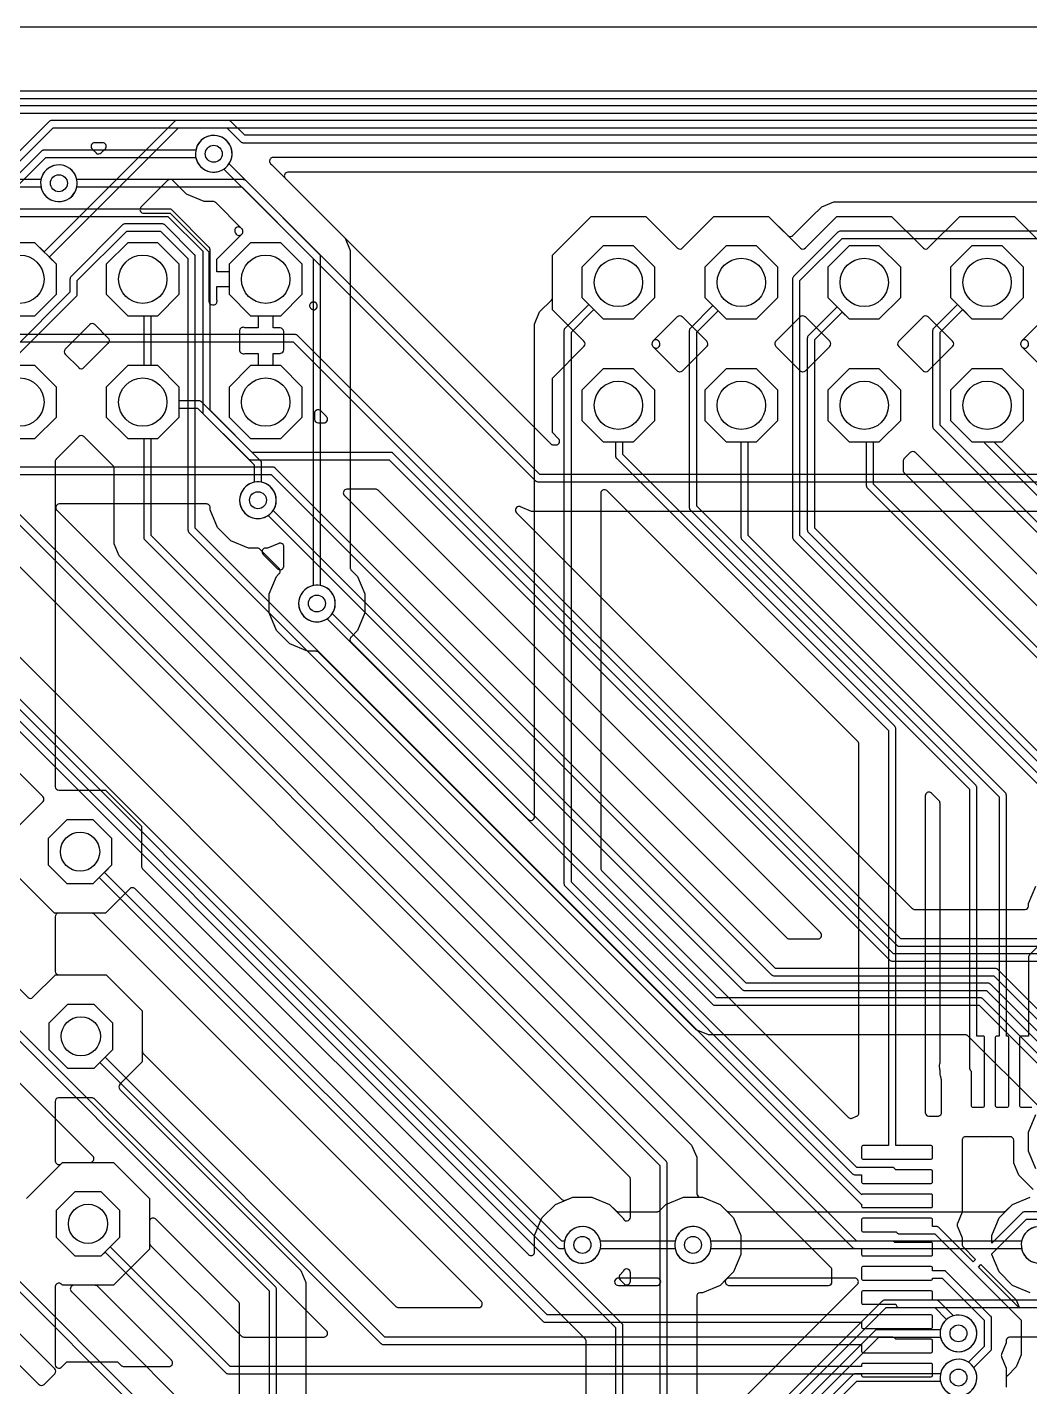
# Model space of a CAD drawing. Header units: millimetres. Extents: x 0 to 100, y 0 to 100.
# Drawn here: x 35.92 to 56.64, y 71.9 to 100 of the extents above; entities that cross this region are included whole.
import ezdxf

# ---------------------------------------------------------------- set-up
doc = ezdxf.new("R2010")
doc.units = ezdxf.units.MM

msp = doc.modelspace()

# ---------------------------------------------------------------- linework, layer by layer
at = {"layer": '16_copper'}
for points in [[(91.44, 98.374), (24.079, 98.374)], [(24.111, 98.222), (91.408, 98.222)], [(56.77, 76.402), (56.619, 76.766), (56.619, 77.158), (56.77, 77.522)], [(22.784, 42.64), (53.676, 73.533), (57.912, 73.533)]]:
    msp.add_lwpolyline(points, dxfattribs=at)
for points in [[(79.334, 97.765), (40.418, 97.765), (40.135, 98.047), (40.128, 98.052), (40.122, 98.058, 0.087651), (40.097, 98.068), (40.09, 98.068), (40.081, 98.069), (39.014, 98.069), (39.006, 98.068), (38.998, 98.068, 0.087654), (38.973, 98.057), (38.967, 98.052), (38.961, 98.047), (36.27, 95.356), (36.082, 95.544), (35.458, 95.544)], [(35.458, 94.036), (36.082, 94.036), (36.524, 94.478), (36.524, 95.102), (36.378, 95.249), (39.046, 97.917), (40.05, 97.917), (40.332, 97.635), (40.339, 97.629), (40.345, 97.624, 0.087651), (40.37, 97.614), (40.377, 97.613), (40.386, 97.612), (79.334, 97.612)], [(78.962, 97.003), (41.311, 97.003), (41.308, 97.002), (41.306, 97.002, 0.54841), (41.245, 96.889), (41.25, 96.882), (41.254, 96.876, 0.015772), (41.257, 96.873), (46.744, 91.386), (46.751, 91.381), (46.757, 91.376, 0.071785), (46.777, 91.367), (46.779, 91.366), (46.782, 91.366), (46.789, 91.365), (46.798, 91.364), (46.848, 91.364), (46.851, 91.364), (46.854, 91.364, 0.548396), (46.914, 91.477), (46.909, 91.484), (46.905, 91.49, 0.015772), (46.902, 91.494), (46.777, 91.619), (46.777, 92.748), (47.428, 93.4), (47.432, 93.404, 0.39257), (47.428, 93.507), (46.777, 94.159), (46.777, 95.288), (47.576, 96.087), (48.705, 96.087), (49.357, 95.436), (49.361, 95.432, 0.39257), (49.465, 95.436), (50.116, 96.087), (51.245, 96.087), (51.897, 95.436), (51.901, 95.432, 0.39257), (52.005, 95.436), (52.656, 96.087), (53.785, 96.087), (54.437, 95.436), (54.441, 95.432, 0.39257), (54.545, 95.436), (55.196, 96.087), (56.325, 96.087), (56.977, 95.436)], [(57.88, 81.153), (53.981, 81.153), (41.507, 93.627), (41.5, 93.633), (41.493, 93.638, 0.087651), (41.469, 93.648), (41.461, 93.649), (41.453, 93.65), (29.413, 93.65)], [(29.445, 93.497), (41.421, 93.497), (53.896, 81.023), (53.903, 81.018), (53.909, 81.012, 0.087651), (53.934, 81.002), (53.941, 81.002), (53.95, 81.001), (57.912, 81.001)], [(58.979, 80.848), (53.829, 80.848), (43.488, 91.189), (43.481, 91.194), (43.475, 91.2, 0.087651), (43.45, 91.21), (43.443, 91.21), (43.434, 91.211), (40.57, 91.211), (39.525, 92.256), (39.519, 92.261), (39.512, 92.266, 0.087651), (39.488, 92.276), (39.48, 92.277), (39.472, 92.278), (39.064, 92.278), (39.064, 92.562), (38.622, 93.004), (37.998, 93.004), (37.556, 92.562), (37.556, 91.938), (37.998, 91.496), (38.622, 91.496), (39.064, 91.938), (39.064, 92.126), (39.44, 92.126), (40.485, 91.081), (40.491, 91.076), (40.498, 91.071, 0.087651), (40.522, 91.061), (40.53, 91.06), (40.538, 91.059), (43.402, 91.059), (53.743, 80.718), (53.75, 80.713), (53.757, 80.708, 0.087651), (53.781, 80.698), (53.789, 80.697), (53.797, 80.696), (58.947, 80.696)], [(30.601, 91.059), (46.885, 74.775), (46.892, 74.769), (46.899, 74.764, 0.087651), (46.923, 74.754), (46.931, 74.753), (46.939, 74.752), (47.025, 74.752), (47.038, 74.707, 0.339454), (47.421, 74.45), (47.47, 74.457, 1), (47.322, 75.2), (47.275, 75.187, 0.2663), (47.025, 74.905), (46.971, 74.905), (30.686, 91.189)], [(31.607, 91.131), (46.967, 75.771), (46.968, 75.77), (46.969, 75.768, 0.218345), (47.03, 75.749), (47.04, 75.751), (47.048, 75.753, 0.007894), (47.05, 75.754), (47.2, 75.816), (47.593, 75.816), (47.956, 75.666), (48.234, 75.388), (48.24, 75.372, 0.294752), (48.308, 75.325), (48.315, 75.326), (48.322, 75.326, 0.371202), (48.387, 75.401), (48.387, 76.189), (48.386, 76.198), (48.385, 76.206, 0.087654), (48.375, 76.23), (48.37, 76.236), (48.365, 76.243), (33.744, 90.864)], [(30.448, 90.754), (48.082, 73.12), (48.082, 70.323), (48.037, 70.31, 0.876976), (48.183, 69.573), (48.232, 69.58, 0.818106), (48.235, 70.323), (48.235, 73.152), (48.233, 73.16), (48.233, 73.169, 0.087654), (48.222, 73.193), (48.218, 73.199), (48.212, 73.206), (30.534, 90.884)], [(57.639, 78.867), (55.985, 80.521), (55.978, 80.526), (55.971, 80.532, 0.087651), (55.947, 80.542), (55.939, 80.542), (55.931, 80.543), (51.39, 80.543), (41.049, 90.884), (41.043, 90.889), (41.036, 90.895, 0.087651), (41.012, 90.905), (41.004, 90.905), (40.996, 90.907), (35.693, 90.907)], [(35.662, 90.754), (40.964, 90.754), (51.305, 80.413), (51.312, 80.408), (51.318, 80.403, 0.087651), (51.343, 80.393), (51.35, 80.392), (51.359, 80.391), (55.899, 80.391), (57.553, 78.737), (57.56, 78.732), (57.567, 78.726, 0.087651), (57.591, 78.716), (57.599, 78.716), (57.607, 78.715), (61.233, 78.715), (67.437, 72.511), (67.437, 68.951)], [(57.486, 78.562), (55.832, 80.216), (55.825, 80.221), (55.819, 80.227, 0.087651), (55.794, 80.237), (55.787, 80.237), (55.778, 80.239), (50.781, 80.239), (41.007, 90.012), (41.031, 90.053, 1), (40.351, 90.388), (40.332, 90.343, 0.714262), (40.899, 89.904), (50.695, 80.109), (50.702, 80.103), (50.709, 80.098, 0.087651), (50.733, 80.088), (50.741, 80.087), (50.749, 80.086), (55.747, 80.086), (57.401, 78.432)], [(35.743, 83.483), (36.246, 83.987), (36.249, 83.991, 0.39257), (36.246, 84.095), (30.218, 90.122)], [(56.827, 77.687), (55.364, 79.149), (55.357, 79.155), (55.351, 79.16, 0.087651), (55.326, 79.17), (55.319, 79.171), (55.31, 79.172), (50.003, 79.172), (49.751, 79.276), (41.95, 87.077), (41.943, 87.082), (41.937, 87.088, 0.087651), (41.912, 87.098), (41.905, 87.098), (41.896, 87.099), (41.714, 87.099), (41.35, 87.25), (41.073, 87.528), (40.922, 87.891), (40.922, 88.284), (41.073, 88.647), (41.13, 88.704), (41.133, 88.709, 0.39257), (41.13, 88.812), (40.731, 89.211), (40.724, 89.216), (40.718, 89.221, 0.087651), (40.693, 89.231), (40.686, 89.232), (40.677, 89.233), (40.494, 89.233), (40.131, 89.383), (39.853, 89.661), (39.703, 90.024), (39.703, 90.068, 0.414214), (39.627, 90.145), (36.587, 90.145), (36.584, 90.144), (36.581, 90.144, 0.54841), (36.52, 90.031), (36.526, 90.024), (36.53, 90.018, 0.015772), (36.533, 90.015), (49.654, 76.893), (49.759, 76.641), (49.759, 75.892), (49.759, 75.887, 0.353397), (49.824, 75.817), (49.829, 75.817), (49.835, 75.816), (49.879, 75.816), (50.242, 75.666), (50.371, 75.537), (50.378, 75.531), (50.385, 75.526, 0.087651), (50.409, 75.516), (50.416, 75.515), (50.425, 75.514), (56.102, 75.514), (56.111, 75.515), (56.119, 75.516, 0.087654), (56.144, 75.526), (56.149, 75.531), (56.156, 75.537), (56.286, 75.666), (56.649, 75.816)], [(65.216, 89.992), (46.346, 89.992), (46.116, 90.087), (46.11, 90.089), (46.103, 90.091, 0.747787), (46.033, 89.963), (54.211, 81.785), (54.218, 81.78), (54.225, 81.774, 0.087651), (54.249, 81.764), (54.257, 81.764), (54.265, 81.763), (56.543, 81.763), (56.549, 81.763, 0.353397), (56.619, 81.828), (56.619, 81.833), (56.619, 81.839), (56.619, 81.883), (56.77, 82.246)], [(58.271, 77.321), (55.68, 79.911), (55.673, 79.917), (55.667, 79.922, 0.087651), (55.642, 79.932), (55.635, 79.933), (55.626, 79.934), (50.171, 79.934), (42.226, 87.879), (42.25, 87.92, 1), (41.57, 88.255), (41.551, 88.209, 0.714262), (42.119, 87.771), (50.086, 79.804), (50.093, 79.799), (50.099, 79.793, 0.087651), (50.124, 79.783), (50.131, 79.783), (50.14, 79.781), (55.594, 79.781), (58.141, 77.235)], [(47.473, 70.694), (47.473, 72.836), (47.471, 72.845), (47.471, 72.853, 0.087654), (47.46, 72.878), (47.456, 72.883), (47.45, 72.89), (38.15, 82.191), (38.145, 82.194, 0.39257), (38.042, 82.191), (37.539, 81.687), (36.487, 81.687), (35.743, 82.431)], [(34.541, 81.339), (35.933, 79.947), (35.937, 79.943, 0.39257), (36.041, 79.947), (36.504, 80.41), (37.556, 80.41), (38.3, 79.666), (38.3, 78.614), (37.837, 78.151), (37.833, 78.146, 0.39257), (37.837, 78.043), (41.577, 74.302), (41.681, 74.05), (41.681, 70.39)], [(33.779, 81.023), (40.919, 73.882), (40.919, 70.018), (40.874, 70.006, 0.876976), (41.02, 69.269), (41.07, 69.275, 0.818106), (41.072, 70.018), (41.072, 73.914), (41.071, 73.922), (41.07, 73.931, 0.087654), (41.06, 73.955), (41.055, 73.961), (41.049, 73.968), (33.909, 81.108)], [(35.908, 75.789), (36.652, 76.533), (37.223, 76.533), (37.225, 76.534), (37.228, 76.533, 0.54841), (37.289, 76.647), (37.284, 76.654), (37.28, 76.66, 0.015772), (37.276, 76.663), (33.887, 80.053)], [(33.017, 76.603), (40.679, 68.941), (40.656, 68.9, 0.577348), (41.02, 68.354), (41.07, 68.361, 1), (40.922, 69.104), (40.874, 69.091, 0.063998), (40.787, 69.049), (33.147, 76.689)], [(40.31, 70.572), (40.31, 73.598), (40.309, 73.607), (40.308, 73.615, 0.087654), (40.298, 73.64), (40.293, 73.645), (40.287, 73.652), (38.578, 75.362), (38.576, 75.364), (38.574, 75.366, 0.54841), (38.451, 75.329), (38.449, 75.32), (38.448, 75.313, 0.01577), (38.448, 75.308), (38.448, 74.737), (37.704, 73.993), (36.889, 73.993), (36.886, 73.993), (36.883, 73.993, 0.54841), (36.822, 73.88), (36.827, 73.873), (36.831, 73.867, 0.015772), (36.835, 73.863), (40.18, 70.518)], [(49.889, 70.823), (53.078, 74.013), (53.08, 74.015), (53.082, 74.017, 0.54841), (53.045, 74.14), (53.036, 74.141), (53.029, 74.142, 0.01577), (53.024, 74.143), (50.425, 74.143), (50.417, 74.141), (50.408, 74.141, 0.087654), (50.384, 74.13), (50.378, 74.126), (50.371, 74.12), (50.242, 73.991), (49.879, 73.841), (49.835, 73.841), (49.829, 73.84), (49.823, 73.84, 0.371202), (49.759, 73.764), (49.759, 70.877)], [(57.88, 73.685), (53.645, 73.685), (53.636, 73.684), (53.628, 73.684, 0.087654), (53.603, 73.673), (53.598, 73.668), (53.591, 73.663), (22.654, 42.726)], [(38.024, 57.423), (53.524, 72.923), (54.798, 72.923), (54.81, 72.878, 1), (55.528, 73.121), (55.509, 73.167, 0.714263), (54.798, 73.076), (53.492, 73.076), (53.484, 73.075), (53.476, 73.074, 0.087654), (53.451, 73.064), (53.445, 73.059), (53.439, 73.053), (37.894, 57.509)], [(58.048, 72.923), (56.233, 72.923), (56.227, 72.923, 0.353397), (56.157, 72.858), (56.157, 72.853), (56.157, 72.853), (56.157, 72.852), (56.157, 72.847), (56.157, 72.803), (56.061, 72.572), (56.059, 72.563), (56.056, 72.555, 0.087652), (56.056, 72.529), (56.058, 72.522), (56.061, 72.513), (56.157, 72.282), (56.157, 71.889)], [(38.329, 57.271), (53.067, 72.009), (54.798, 72.009), (54.81, 71.963, 1), (55.528, 72.207), (55.509, 72.253, 0.714263), (54.798, 72.161), (53.035, 72.161), (53.027, 72.16), (53.018, 72.16, 0.087654), (52.994, 72.149), (52.988, 72.144), (52.981, 72.139), (38.199, 57.356)]]:
    msp.add_lwpolyline(points, format="xyb", dxfattribs=at)
for points in [[(37.4, 97.38, 0.197431), (37.453, 97.402), (37.533, 97.482), (37.535, 97.484), (37.537, 97.486, 0.54841), (37.5, 97.609), (37.492, 97.611), (37.484, 97.612, 0.01577), (37.48, 97.612), (37.319, 97.612), (37.316, 97.612), (37.313, 97.612, 0.54841), (37.252, 97.499), (37.257, 97.492), (37.262, 97.486, 0.015772), (37.265, 97.482), (37.345, 97.402), (37.35, 97.398, 0.163397), (37.394, 97.38)], [(67.587, 90.306, 1), (67.439, 91.05), (67.391, 91.037, 0.2663), (67.142, 90.754), (46.514, 90.754), (40.093, 97.175), (40.116, 97.216, 1), (39.436, 97.551), (39.418, 97.505, 0.714262), (39.985, 97.067), (46.428, 90.624), (46.435, 90.619), (46.441, 90.614, 0.087651), (46.466, 90.604), (46.473, 90.603), (46.482, 90.602), (67.142, 90.602), (67.154, 90.556, 0.339454), (67.538, 90.3)], [(26.364, 94.478), (26.364, 95.102), (26.268, 95.198), (27.768, 96.698), (36.205, 96.698), (36.217, 96.652, 1), (36.935, 96.896), (36.916, 96.942, 0.714263), (36.205, 96.85), (27.737, 96.85), (27.728, 96.849), (27.72, 96.848, 0.087654), (27.695, 96.838), (27.69, 96.833), (27.683, 96.828), (26.161, 95.306), (25.922, 95.544), (25.298, 95.544), (24.856, 95.102), (24.856, 94.478), (25.298, 94.036), (25.922, 94.036)], [(41.604, 94.478), (41.604, 95.102), (41.162, 95.544), (40.538, 95.544), (40.096, 95.102), (40.096, 94.942), (39.842, 94.942), (39.842, 95.208), (40.358, 95.724), (40.362, 95.728, 0.217938), (40.379, 95.789), (40.379, 95.79), (40.379, 95.79), (40.379, 95.795, 0.03441), (40.376, 95.805), (40.374, 95.809), (40.373, 95.811), (40.372, 95.812), (40.371, 95.815, 0.034415), (40.365, 95.824), (40.363, 95.826), (40.361, 95.829), (40.36, 95.83), (40.358, 95.832), (39.817, 96.373), (39.81, 96.379), (39.803, 96.384, 0.087651), (39.779, 96.394), (39.771, 96.395), (39.763, 96.396), (39.58, 96.396), (39.217, 96.546), (38.931, 96.832), (38.926, 96.836, 0.39257), (38.823, 96.832), (38.275, 96.284), (38.273, 96.281), (38.271, 96.28, 0.54841), (38.308, 96.156), (38.317, 96.155), (38.324, 96.154, 0.01577), (38.329, 96.154), (38.875, 96.154), (39.674, 95.355), (39.674, 94.336), (39.674, 94.33, 0.325266), (39.75, 94.259), (39.771, 94.259, 0.437725), (39.845, 94.353), (39.843, 94.36), (39.842, 94.362), (39.842, 94.638), (40.096, 94.638), (40.096, 94.478), (40.538, 94.036), (41.162, 94.036)], [(41.857, 94.16), (41.861, 94.16, 0.503131), (41.901, 94.289), (41.892, 94.298, 0.392723), (41.784, 94.298), (41.78, 94.294, 0.458567), (41.789, 94.179), (41.795, 94.176), (41.805, 94.17), (41.818, 94.165, 0.108863), (41.853, 94.159)], [(49.411, 92.874, 0.197431), (49.465, 92.896), (49.968, 93.4), (49.972, 93.404, 0.39257), (49.968, 93.507), (49.465, 94.011), (49.46, 94.015, 0.39257), (49.357, 94.011), (48.853, 93.507), (48.85, 93.503, 0.39257), (48.853, 93.4), (49.357, 92.896), (49.361, 92.892, 0.163397), (49.406, 92.874)], [(51.951, 92.874, 0.197431), (52.005, 92.896), (52.508, 93.4), (52.512, 93.404, 0.39257), (52.508, 93.507), (52.005, 94.011), (52, 94.015, 0.39257), (51.897, 94.011), (51.393, 93.507), (51.39, 93.503, 0.39257), (51.393, 93.4), (51.897, 92.896), (51.901, 92.892, 0.163397), (51.946, 92.874)], [(54.491, 92.874, 0.197431), (54.545, 92.896), (55.048, 93.4), (55.052, 93.404, 0.39257), (55.048, 93.507), (54.545, 94.011), (54.54, 94.015, 0.39257), (54.437, 94.011), (53.933, 93.507), (53.93, 93.503, 0.39257), (53.933, 93.4), (54.437, 92.896), (54.441, 92.892, 0.163397), (54.486, 92.874)], [(57.031, 92.874, 0.197431), (57.085, 92.896), (57.588, 93.4), (57.592, 93.404, 0.39257), (57.588, 93.507), (57.085, 94.011), (57.08, 94.015, 0.39257), (56.977, 94.011), (56.473, 93.507), (56.47, 93.503, 0.39257), (56.473, 93.4), (56.977, 92.896), (56.981, 92.892, 0.163397), (57.026, 92.874)], [(49.147, 69.58, 0.818106), (49.149, 70.323), (49.149, 76.505), (49.148, 76.513), (49.147, 76.522, 0.087654), (49.137, 76.546), (49.132, 76.552), (49.127, 76.559), (33.866, 91.82), (33.984, 91.938), (33.984, 92.562), (33.542, 93.004), (32.918, 93.004), (32.476, 92.562), (32.476, 91.938), (32.918, 91.496), (33.542, 91.496), (33.758, 91.712), (48.997, 76.473), (48.997, 70.323), (48.951, 70.31, 0.876976), (49.098, 69.573)], [(42.054, 91.821), (42.057, 91.821, 0.54841), (42.118, 91.934), (42.113, 91.941), (42.109, 91.948, 0.015772), (42.105, 91.951), (41.988, 92.068), (41.986, 92.07), (41.984, 92.072, 0.54841), (41.861, 92.035), (41.86, 92.027), (41.858, 92.019, 0.01577), (41.858, 92.015), (41.858, 91.897), (41.859, 91.892, 0.392588), (41.934, 91.821), (42.052, 91.821)], [(52.265, 81.153), (52.268, 81.153, 0.54841), (52.329, 81.266), (52.324, 81.273), (52.32, 81.28, 0.015772), (52.316, 81.283), (43.172, 90.427), (43.165, 90.432), (43.159, 90.438, 0.087651), (43.134, 90.448), (43.127, 90.448), (43.118, 90.449), (42.53, 90.449), (42.528, 90.449), (42.525, 90.449, 0.54841), (42.464, 90.336), (42.469, 90.329), (42.473, 90.323, 0.015772), (42.477, 90.319), (51.621, 81.175), (51.627, 81.17), (51.634, 81.165, 0.087651), (51.658, 81.155), (51.666, 81.154), (51.674, 81.153), (52.262, 81.153)], [(36.218, 71.922, 0.197431), (36.271, 71.943), (36.489, 72.161), (36.493, 72.166, 0.39257), (36.489, 72.269), (33.582, 75.176), (33.58, 75.178), (33.578, 75.18, 0.54841), (33.455, 75.143), (33.453, 75.134), (33.452, 75.127, 0.01577), (33.452, 75.122), (33.452, 74.687), (33.453, 74.678), (33.454, 74.67, 0.087654), (33.464, 74.645), (33.469, 74.64), (33.474, 74.633), (36.164, 71.943), (36.168, 71.94, 0.163397), (36.213, 71.921)], [(49.756, 74.457, 0.301666), (50.054, 74.752), (56.474, 74.752), (56.486, 74.707, 1), (57.204, 74.95), (57.185, 74.996, 0.714263), (56.474, 74.905), (50.054, 74.905), (50.041, 74.95, 1), (49.324, 74.707), (49.342, 74.661, 0.303347), (49.707, 74.45)], [(48.319, 74.002), (48.322, 74.002, 0.294754), (48.384, 74.057), (48.385, 74.065), (48.387, 74.072, 0.01577), (48.387, 74.077), (48.387, 74.256), (48.386, 74.262), (48.386, 74.269, 0.036722), (48.381, 74.283), (48.379, 74.29), (48.377, 74.293), (48.375, 74.297, 0.35943), (48.283, 74.326), (48.279, 74.325), (48.273, 74.321), (48.267, 74.318, 0.111784), (48.24, 74.285), (48.234, 74.269), (48.176, 74.212), (48.173, 74.207, 0.39257), (48.176, 74.104), (48.257, 74.023), (48.259, 74.022), (48.261, 74.019, 0.198911), (48.316, 74.001)]]:
    msp.add_lwpolyline(points, format="xyb", close=True, dxfattribs=at)
for points in [[(39.064, 94.478), (39.064, 95.102), (38.622, 95.544), (37.998, 95.544), (37.556, 95.102), (37.556, 94.478), (37.998, 94.036), (38.622, 94.036)], [(48.895, 94.411), (48.895, 95.036), (48.453, 95.478), (47.828, 95.478), (47.387, 95.036), (47.387, 94.411), (47.828, 93.97), (48.453, 93.97)], [(51.435, 94.411), (51.435, 95.036), (50.993, 95.478), (50.368, 95.478), (49.927, 95.036), (49.927, 94.411), (50.368, 93.97), (50.993, 93.97)], [(53.975, 94.411), (53.975, 95.036), (53.533, 95.478), (52.908, 95.478), (52.467, 95.036), (52.467, 94.411), (52.908, 93.97), (53.533, 93.97)], [(56.515, 94.411), (56.515, 95.036), (56.073, 95.478), (55.448, 95.478), (55.007, 95.036), (55.007, 94.411), (55.448, 93.97), (56.073, 93.97)], [(36.524, 91.938), (36.524, 92.562), (36.082, 93.004), (35.458, 93.004), (35.016, 92.562), (35.016, 91.938), (35.458, 91.496), (36.082, 91.496)], [(41.604, 91.938), (41.604, 92.562), (41.162, 93.004), (40.538, 93.004), (40.096, 92.562), (40.096, 91.938), (40.538, 91.496), (41.162, 91.496)], [(48.895, 91.871), (48.895, 92.496), (48.453, 92.938), (47.828, 92.938), (47.387, 92.496), (47.387, 91.871), (47.828, 91.43), (48.453, 91.43)], [(51.435, 91.871), (51.435, 92.496), (50.993, 92.938), (50.368, 92.938), (49.927, 92.496), (49.927, 91.871), (50.368, 91.43), (50.993, 91.43)], [(53.975, 91.871), (53.975, 92.496), (53.533, 92.938), (52.908, 92.938), (52.467, 92.496), (52.467, 91.871), (52.908, 91.43), (53.533, 91.43)], [(56.515, 91.871), (56.515, 92.496), (56.073, 92.938), (55.448, 92.938), (55.007, 92.496), (55.007, 91.871), (55.448, 91.43), (56.073, 91.43)], [(37.673, 82.684), (37.673, 83.231), (37.286, 83.618), (36.739, 83.618), (36.352, 83.231), (36.352, 82.684), (36.739, 82.297), (37.286, 82.297)], [(37.69, 78.866), (37.69, 79.414), (37.304, 79.8), (36.756, 79.8), (36.37, 79.414), (36.37, 78.866), (36.756, 78.48), (37.304, 78.48)], [(37.838, 74.99), (37.838, 75.537), (37.451, 75.924), (36.904, 75.924), (36.517, 75.537), (36.517, 74.99), (36.904, 74.603), (37.451, 74.603)]]:
    msp.add_lwpolyline(points, close=True, dxfattribs=at)
at = {"layer": '1_copper'}
for points in [[(81.686, 98.679), (31.11, 98.679)], [(30.958, 98.527), (81.655, 98.527)], [(81.534, 98.374), (31.699, 98.374)], [(31.731, 98.222), (81.502, 98.222)], [(33.812, 95.274), (36.455, 97.917), (71.749, 97.917)], [(58.271, 83.112), (51.892, 89.49), (51.892, 94.761), (52.762, 95.631), (71.444, 95.631)], [(35.89, 91.496), (36.082, 91.496), (36.524, 91.938), (36.524, 92.562), (36.082, 93.004), (35.458, 93.004)], [(56.651, 73.84), (56.286, 73.991), (56.008, 74.269), (55.857, 74.632), (55.857, 74.647), (56.572, 75.362), (58.348, 75.362)]]:
    msp.add_lwpolyline(points, dxfattribs=at)
for points in [[(71.78, 98.069), (36.424, 98.069), (36.415, 98.068), (36.407, 98.068, 0.087654), (36.382, 98.057), (36.377, 98.052), (36.37, 98.047), (33.704, 95.382)], [(34.366, 95.371), (36.303, 97.307), (39.405, 97.307), (39.418, 97.262, 1), (40.135, 97.505), (40.116, 97.551, 0.714263), (39.405, 97.46), (36.271, 97.46), (36.263, 97.459), (36.254, 97.458, 0.087654), (36.23, 97.448), (36.224, 97.443), (36.217, 97.437), (34.236, 95.456)], [(71.465, 97.307), (41.006, 97.307), (41.004, 97.307), (41.001, 97.307, 0.436195), (40.931, 97.22), (40.932, 97.217), (40.932, 97.214, 0.053167), (40.94, 97.194), (40.945, 97.187), (40.949, 97.181, 0.012766), (40.953, 97.177), (40.978, 97.152), (42.491, 95.638), (42.596, 95.386), (42.596, 88.83), (42.597, 88.822), (42.598, 88.813, 0.087654), (42.608, 88.789), (42.613, 88.783), (42.618, 88.776), (42.747, 88.647), (42.898, 88.284), (42.898, 87.891), (42.747, 87.528), (42.614, 87.394), (42.61, 87.39, 0.39257), (42.614, 87.286), (46.276, 83.625), (46.278, 83.623), (46.28, 83.621, 0.198911), (46.335, 83.602), (46.338, 83.603), (46.341, 83.603, 0.294754), (46.403, 83.658), (46.404, 83.666), (46.406, 83.674, 0.01577), (46.406, 83.678), (46.406, 93.862), (46.51, 94.114), (46.755, 94.359), (46.76, 94.366), (46.765, 94.372, 0.087651), (46.775, 94.397), (46.776, 94.404), (46.777, 94.413), (46.777, 95.288), (47.576, 96.087), (48.705, 96.087), (49.357, 95.436), (49.361, 95.432, 0.39257), (49.465, 95.436), (50.116, 96.087), (51.245, 96.087), (51.639, 95.693), (51.644, 95.69, 0.39257), (51.747, 95.693), (52.138, 96.085), (52.342, 96.289), (52.594, 96.393), (71.612, 96.393)], [(35.693, 96.088), (38.83, 96.088), (39.548, 95.371), (39.548, 92.05), (39.549, 92.041), (39.55, 92.033, 0.087654), (39.56, 92.008), (39.565, 92.003), (39.57, 91.996), (40.615, 90.951), (40.615, 90.592), (40.569, 90.58, 0.876976), (40.716, 89.843), (40.765, 89.849, 0.818106), (40.767, 90.592), (40.767, 90.983), (40.766, 90.991), (40.765, 91, 0.087654), (40.755, 91.024), (40.75, 91.03), (40.745, 91.037), (39.7, 92.081), (39.7, 95.402), (39.699, 95.411), (39.698, 95.419, 0.087654), (39.688, 95.444), (39.683, 95.449), (39.678, 95.456), (38.916, 96.218), (38.909, 96.223), (38.903, 96.229, 0.087651), (38.878, 96.239), (38.871, 96.239), (38.862, 96.241), (35.662, 96.241)], [(35.715, 93.215), (36.935, 94.434), (36.94, 94.441), (36.945, 94.447, 0.087651), (36.955, 94.472), (36.956, 94.479), (36.957, 94.488), (36.957, 94.761), (37.979, 95.783), (38.678, 95.783), (39.243, 95.218), (39.243, 89.611), (39.244, 89.603), (39.245, 89.594, 0.087654), (39.255, 89.57), (39.26, 89.564), (39.265, 89.557), (53.134, 75.689), (53.141, 75.684), (53.147, 75.678, 0.01577), (53.151, 75.676), (53.159, 75.673), (53.165, 75.67), (53.165, 75.628), (53.17, 75.615), (53.18, 75.605), (53.193, 75.6), (54.607, 75.6), (54.62, 75.605), (54.63, 75.615), (54.635, 75.628), (54.635, 75.852), (54.63, 75.865), (54.62, 75.875), (54.607, 75.88), (53.193, 75.88), (53.18, 75.875), (53.172, 75.866), (39.395, 89.643), (39.395, 95.25), (39.394, 95.258), (39.394, 95.267, 0.087654), (39.383, 95.291), (39.378, 95.297), (39.373, 95.304), (38.763, 95.913), (38.757, 95.919), (38.75, 95.924, 0.087651), (38.726, 95.934), (38.718, 95.935), (38.71, 95.936), (37.948, 95.936), (37.939, 95.935), (37.931, 95.934, 0.087654), (37.906, 95.924), (37.901, 95.919), (37.894, 95.913), (36.827, 94.847), (36.822, 94.84), (36.816, 94.833, 0.087651), (36.806, 94.809), (36.806, 94.801), (36.805, 94.793), (36.805, 94.52), (35.63, 93.345)], [(71.476, 95.783), (52.73, 95.783), (52.722, 95.782), (52.714, 95.782, 0.087654), (52.689, 95.771), (52.683, 95.766), (52.677, 95.761), (51.762, 94.847), (51.757, 94.84), (51.752, 94.833, 0.087651), (51.742, 94.809), (51.741, 94.801), (51.74, 94.793), (51.74, 89.459), (51.741, 89.45), (51.742, 89.442, 0.087654), (51.752, 89.417), (51.757, 89.412), (51.762, 89.405), (58.141, 83.026)], [(58.575, 83.264), (52.197, 89.643), (52.197, 93.542), (52.766, 94.111), (52.908, 93.97), (53.533, 93.97), (53.975, 94.411), (53.975, 95.036), (53.533, 95.478), (52.908, 95.478), (52.467, 95.036), (52.467, 94.411), (52.659, 94.219), (52.067, 93.627), (52.062, 93.621), (52.056, 93.614, 0.087651), (52.046, 93.59), (52.046, 93.582), (52.045, 93.574), (52.045, 89.611), (52.046, 89.603), (52.046, 89.594, 0.087654), (52.057, 89.57), (52.062, 89.564), (52.067, 89.557), (58.445, 83.179)], [(59.642, 86.922), (54.788, 91.776), (54.788, 93.694), (55.256, 94.162), (55.448, 93.97), (56.073, 93.97), (56.515, 94.411), (56.515, 95.036), (56.073, 95.478), (55.448, 95.478), (55.007, 95.036), (55.007, 94.411), (55.148, 94.27), (54.658, 93.78), (54.653, 93.773), (54.647, 93.767, 0.087651), (54.637, 93.742), (54.637, 93.735), (54.635, 93.726), (54.635, 91.745), (54.637, 91.736), (54.637, 91.728, 0.087654), (54.648, 91.703), (54.652, 91.698), (54.658, 91.691), (59.512, 86.836)], [(59.033, 84.941), (53.416, 90.557), (53.416, 91.43), (53.533, 91.43), (53.975, 91.871), (53.975, 92.496), (53.533, 92.938), (52.908, 92.938), (52.467, 92.496), (52.467, 91.871), (52.908, 91.43), (53.264, 91.43), (53.264, 90.526), (53.265, 90.517), (53.266, 90.509, 0.087654), (53.276, 90.484), (53.281, 90.479), (53.286, 90.472), (58.903, 84.855)], [(60.099, 87.227), (55.897, 91.43), (56.073, 91.43), (56.515, 91.871), (56.515, 92.496), (56.073, 92.938), (55.448, 92.938), (55.007, 92.496), (55.007, 91.871), (55.448, 91.43), (55.704, 91.43), (55.704, 91.423, 0.087654), (55.714, 91.399), (55.719, 91.393), (55.725, 91.386), (59.969, 87.141)], [(58.88, 86.606), (54.28, 91.207), (54.275, 91.21, 0.39257), (54.172, 91.207), (54.048, 91.083), (54.043, 91.076), (54.038, 91.069, 0.087664), (54.028, 91.045), (54.027, 91.037), (54.027, 91.037, 0.008629), (54.027, 91.034), (54.026, 91.029), (54.026, 90.841), (54.027, 90.833), (54.028, 90.824, 0.087654), (54.038, 90.8), (54.043, 90.794), (54.048, 90.787), (58.773, 86.063)], [(57.291, 81.478), (56.639, 80.826), (56.634, 80.819), (56.628, 80.813, 0.087651), (56.618, 80.788), (56.618, 80.781), (56.617, 80.772), (56.617, 79.145), (56.458, 79.145), (56.445, 79.14), (56.435, 79.13), (56.43, 79.117), (56.43, 77.703), (56.435, 77.69), (56.445, 77.68), (56.458, 77.675), (56.682, 77.675)], [(56.71, 75.975), (56.416, 76.269), (56.312, 76.521), (56.312, 76.989), (56.311, 76.995, 0.392588), (56.236, 77.065), (55.829, 77.065), (55.828, 77.066), (55.82, 77.065), (55.819, 77.065), (55.818, 77.065), (55.817, 77.065), (55.811, 77.066), (55.81, 77.065), (55.329, 77.065), (55.328, 77.066, 0.45008), (55.244, 76.987), (55.245, 76.984), (55.245, 76.983), (55.245, 76.981), (55.245, 76.981), (55.245, 76.499), (55.244, 76.498), (55.245, 76.49), (55.245, 76.489), (55.245, 76.488), (55.245, 76.487), (55.244, 76.481), (55.245, 76.48), (55.245, 75.999), (55.244, 75.998), (55.245, 75.99), (55.245, 75.989), (55.245, 75.988), (55.245, 75.987), (55.244, 75.981), (55.245, 75.98), (55.245, 75.507), (55.146, 75.269), (55.144, 75.261), (55.141, 75.253, 0.087652), (55.142, 75.226), (55.144, 75.219), (55.146, 75.211), (55.245, 74.973), (55.245, 74.84), (55.246, 74.831), (55.246, 74.823, 0.087654), (55.257, 74.798), (55.262, 74.793), (55.267, 74.786), (55.524, 74.529), (55.474, 74.479), (54.765, 75.187), (54.759, 75.192), (54.752, 75.198, 0.087651), (54.728, 75.208), (54.72, 75.208), (54.712, 75.209), (54.635, 75.209), (54.635, 75.352), (54.63, 75.365), (54.62, 75.375), (54.607, 75.38), (53.193, 75.38), (53.18, 75.375), (53.17, 75.365), (53.165, 75.352), (53.165, 75.128), (53.17, 75.115), (53.18, 75.105), (53.193, 75.1), (53.881, 75.1), (53.887, 75.09), (53.892, 75.083), (53.892, 75.083), (53.892, 75.083), (53.902, 75.074), (53.909, 75.069), (53.909, 75.069), (53.909, 75.069), (53.92, 75.064), (53.929, 75.06, 0.000224), (53.929, 75.06), (53.95, 75.057), (54.68, 75.057), (56.464, 73.273), (56.464, 72.558), (56.36, 72.306), (56.179, 72.125), (56.174, 72.119), (56.168, 72.112, 0.087651), (56.158, 72.088), (56.158, 72.08), (56.157, 72.072), (56.157, 71.889)], [(57.588, 75.514), (56.54, 75.514), (56.532, 75.513), (56.524, 75.512, 0.087654), (56.499, 75.502), (56.493, 75.497), (56.487, 75.492), (55.857, 74.863), (55.857, 75.025), (56.008, 75.388), (56.286, 75.666), (56.649, 75.816)], [(57.204, 74.95, 1), (56.486, 74.707), (56.505, 74.661, 0.714263), (57.216, 74.752)], [(55.243, 71.713, 0.532534), (55.485, 72.294), (55.832, 72.641), (55.837, 72.648), (55.843, 72.654, 0.087651), (55.853, 72.679), (55.853, 72.686), (55.855, 72.695), (55.855, 73.304), (55.853, 73.313), (55.853, 73.321, 0.087654), (55.842, 73.346), (55.838, 73.351), (55.832, 73.358), (54.918, 74.273), (54.911, 74.278), (54.905, 74.283, 0.087651), (54.88, 74.293), (54.873, 74.294), (54.864, 74.295), (54.635, 74.295), (54.635, 74.352), (54.63, 74.365), (54.62, 74.375), (54.607, 74.38), (53.193, 74.38), (53.18, 74.375), (53.17, 74.365), (53.165, 74.352), (53.165, 74.128), (53.17, 74.115), (53.18, 74.105), (53.193, 74.1), (54.607, 74.1), (54.62, 74.105), (54.63, 74.115), (54.635, 74.128), (54.635, 74.143), (54.832, 74.143), (55.702, 73.273), (55.702, 72.726), (55.377, 72.402), (55.336, 72.425, 1), (55.001, 71.745)]]:
    msp.add_lwpolyline(points, format="xyb", dxfattribs=at)
for points in [[(41.984, 87.715, 0.818106), (41.986, 88.458), (41.986, 95.25), (41.985, 95.258), (41.984, 95.267, 0.087654), (41.974, 95.291), (41.969, 95.297), (41.964, 95.304), (40.44, 96.828), (40.433, 96.833), (40.427, 96.838, 0.087651), (40.402, 96.848), (40.395, 96.849), (40.386, 96.85), (36.947, 96.85), (36.935, 96.896, 1), (36.217, 96.652), (36.236, 96.606, 0.714263), (36.947, 96.698), (40.354, 96.698), (41.834, 95.218), (41.834, 88.458), (41.788, 88.446, 0.876976), (41.935, 87.709)], [(40.304, 95.695), (40.313, 95.696, 0.074127), (40.336, 95.705), (40.342, 95.71, 0.500113), (40.358, 95.832), (40.339, 95.851, 0.22233), (40.262, 95.869), (40.258, 95.868), (40.252, 95.865), (40.246, 95.862, 0.09849), (40.224, 95.842), (40.221, 95.836), (40.217, 95.831, 0.019889), (40.214, 95.823), (40.212, 95.816), (40.21, 95.81, 0.109902), (40.215, 95.768), (40.226, 95.741, 0.256859), (40.294, 95.694)], [(54.62, 74.605), (54.63, 74.615), (54.635, 74.628), (54.635, 74.852), (54.63, 74.865), (54.62, 74.875), (54.607, 74.88), (53.854, 74.88), (53.847, 74.886, 0.179444), (53.797, 74.905), (53.067, 74.905), (38.481, 89.49), (38.481, 91.496), (38.622, 91.496), (39.064, 91.938), (39.064, 92.562), (38.622, 93.004), (38.481, 93.004), (38.481, 94.036), (38.622, 94.036), (39.064, 94.478), (39.064, 95.102), (38.622, 95.544), (37.998, 95.544), (37.556, 95.102), (37.556, 94.478), (37.998, 94.036), (38.329, 94.036), (38.329, 93.004), (37.998, 93.004), (37.556, 92.562), (37.556, 91.938), (37.998, 91.496), (38.329, 91.496), (38.329, 89.459), (38.33, 89.45), (38.33, 89.442, 0.087654), (38.341, 89.417), (38.346, 89.412), (38.351, 89.405), (52.981, 74.775), (52.988, 74.769), (52.995, 74.764, 0.087651), (53.019, 74.754), (53.027, 74.753), (53.035, 74.752), (53.165, 74.752), (53.165, 74.628), (53.17, 74.615), (53.18, 74.605), (53.193, 74.6), (54.607, 74.6)], [(41.604, 91.938), (41.604, 92.562), (41.162, 93.004), (41.002, 93.004), (41.002, 93.258), (41.148, 93.258), (41.154, 93.259, 0.392588), (41.224, 93.334), (41.224, 93.706), (41.223, 93.711, 0.392588), (41.148, 93.782), (41.002, 93.782), (41.002, 94.036), (41.162, 94.036), (41.604, 94.478), (41.604, 95.102), (41.162, 95.544), (40.538, 95.544), (40.096, 95.102), (40.096, 94.478), (40.538, 94.036), (40.698, 94.036), (40.698, 93.782), (40.43, 93.782), (40.429, 93.783), (40.422, 93.788, 0.481349), (40.313, 93.741), (40.311, 93.733), (40.31, 93.726, 0.015801), (40.31, 93.721), (40.31, 93.319), (40.31, 93.316), (40.31, 93.314, 0.427341), (40.423, 93.253), (40.43, 93.258), (40.698, 93.258), (40.698, 93.004), (40.538, 93.004), (40.096, 92.562), (40.096, 91.938), (40.538, 91.496), (41.162, 91.496)], [(54.62, 76.105), (54.63, 76.115), (54.635, 76.128), (54.635, 76.352), (54.63, 76.365), (54.62, 76.375), (54.607, 76.38), (53.875, 76.38), (53.853, 76.404, 0.144302), (53.817, 76.426), (53.809, 76.427), (53.797, 76.429), (53.067, 76.429), (47.168, 82.328), (47.168, 93.694), (47.636, 94.162), (47.828, 93.97), (48.453, 93.97), (48.895, 94.411), (48.895, 95.036), (48.453, 95.478), (47.828, 95.478), (47.387, 95.036), (47.387, 94.411), (47.528, 94.27), (47.038, 93.78), (47.033, 93.773), (47.027, 93.767, 0.087651), (47.017, 93.742), (47.017, 93.735), (47.015, 93.726), (47.015, 82.296), (47.017, 82.288), (47.017, 82.279, 0.087654), (47.028, 82.255), (47.032, 82.249), (47.038, 82.242), (52.981, 76.299), (52.988, 76.293), (52.995, 76.288, 0.087651), (53.019, 76.278), (53.027, 76.277), (53.035, 76.276), (53.165, 76.276), (53.165, 76.128), (53.17, 76.115), (53.18, 76.105), (53.193, 76.1), (54.607, 76.1)], [(55.695, 77.68), (55.705, 77.69), (55.71, 77.703), (55.71, 79.117), (55.705, 79.13), (55.695, 79.14), (55.682, 79.145), (55.55, 79.145), (55.55, 84.277), (55.549, 84.286), (55.548, 84.294, 0.087654), (55.538, 84.319), (55.533, 84.324), (55.527, 84.331), (49.759, 90.1), (49.759, 93.694), (50.201, 94.137), (50.368, 93.97), (50.993, 93.97), (51.435, 94.411), (51.435, 95.036), (50.993, 95.478), (50.368, 95.478), (49.927, 95.036), (49.927, 94.411), (50.093, 94.245), (49.629, 93.78), (49.623, 93.773), (49.618, 93.767, 0.087651), (49.608, 93.742), (49.607, 93.735), (49.606, 93.726), (49.606, 90.068), (49.607, 90.06), (49.608, 90.052, 0.087654), (49.618, 90.027), (49.623, 90.021), (49.629, 90.015), (55.397, 84.246), (55.397, 78.486), (55.398, 78.484), (55.398, 78.482, 0.144312), (55.412, 78.441), (55.419, 78.434), (55.424, 78.428, 0.010817), (55.426, 78.426), (55.43, 78.423), (55.43, 77.703), (55.435, 77.69), (55.445, 77.68), (55.458, 77.675), (55.682, 77.675)], [(37.04, 92.941, 0.197431), (37.094, 92.962), (37.598, 93.466), (37.601, 93.471, 0.39257), (37.598, 93.574), (37.321, 93.851), (37.316, 93.854, 0.39257), (37.213, 93.851), (36.709, 93.347), (36.706, 93.342, 0.39257), (36.709, 93.239), (36.986, 92.962), (36.991, 92.959, 0.163397), (37.035, 92.94)], [(48.929, 93.365), (48.932, 93.365, 0.234643), (48.994, 93.419), (48.995, 93.428), (48.996, 93.435, 0.013068), (48.997, 93.44), (48.997, 93.467, 0.45479), (48.883, 93.534), (48.876, 93.528), (48.87, 93.524, 0.014726), (48.867, 93.521), (48.853, 93.507, 0.41418), (48.853, 93.4), (48.867, 93.386, 0.189757), (48.926, 93.364)], [(56.549, 93.365), (56.552, 93.365, 0.234643), (56.614, 93.419), (56.615, 93.428), (56.616, 93.435, 0.013068), (56.617, 93.44), (56.617, 93.467, 0.45479), (56.503, 93.534), (56.496, 93.528), (56.49, 93.524, 0.014726), (56.487, 93.521), (56.473, 93.507, 0.41418), (56.473, 93.4), (56.487, 93.386, 0.189757), (56.546, 93.364)], [(54.62, 76.605), (54.63, 76.615), (54.635, 76.628), (54.635, 76.852), (54.63, 76.865), (54.62, 76.875), (54.607, 76.88), (53.873, 76.88), (53.873, 85.496), (53.872, 85.505), (53.872, 85.513, 0.087654), (53.861, 85.538), (53.856, 85.543), (53.851, 85.55), (48.235, 91.167), (48.235, 91.43), (48.453, 91.43), (48.895, 91.871), (48.895, 92.496), (48.453, 92.938), (47.828, 92.938), (47.387, 92.496), (47.387, 91.871), (47.828, 91.43), (48.082, 91.43), (48.082, 91.135), (48.083, 91.127), (48.084, 91.118, 0.087654), (48.094, 91.094), (48.099, 91.088), (48.105, 91.081), (53.721, 85.465), (53.721, 76.88), (53.193, 76.88), (53.18, 76.875), (53.17, 76.865), (53.165, 76.852), (53.165, 76.628), (53.17, 76.615), (53.18, 76.605), (53.193, 76.6), (54.607, 76.6)], [(56.195, 77.68), (56.205, 77.69), (56.21, 77.703), (56.21, 79.117), (56.205, 79.13), (56.195, 79.14), (56.182, 79.145), (56.159, 79.145), (56.159, 84.125), (56.158, 84.133), (56.158, 84.142, 0.087654), (56.147, 84.166), (56.142, 84.172), (56.137, 84.179), (50.825, 89.49), (50.825, 91.43), (50.993, 91.43), (51.435, 91.871), (51.435, 92.496), (50.993, 92.938), (50.368, 92.938), (49.927, 92.496), (49.927, 91.871), (50.368, 91.43), (50.673, 91.43), (50.673, 89.459), (50.674, 89.45), (50.675, 89.442, 0.087654), (50.685, 89.417), (50.69, 89.412), (50.695, 89.405), (56.007, 84.093), (56.007, 79.145), (55.958, 79.145), (55.945, 79.14), (55.935, 79.13), (55.93, 79.117), (55.93, 77.703), (55.935, 77.69), (55.945, 77.68), (55.958, 77.675), (56.182, 77.675)], [(52.485, 73.991, 0.392588), (52.555, 74.066), (52.555, 74.307), (52.554, 74.315), (52.554, 74.324, 0.087654), (52.543, 74.348), (52.538, 74.354), (52.533, 74.361), (38.027, 88.867), (37.823, 89.07), (37.719, 89.322), (37.719, 90.881), (37.718, 90.889), (37.717, 90.898, 0.087654), (37.707, 90.922), (37.702, 90.928), (37.697, 90.935), (37.094, 91.538), (37.089, 91.541, 0.39257), (36.986, 91.538), (36.522, 91.074), (36.517, 91.067), (36.512, 91.06, 0.087651), (36.502, 91.036), (36.501, 91.028), (36.5, 91.02), (36.5, 84.304), (36.501, 84.298, 0.392588), (36.576, 84.227), (37.539, 84.227), (38.283, 83.483), (38.283, 82.658), (38.284, 82.649), (38.284, 82.641, 0.087654), (38.295, 82.616), (38.3, 82.611), (38.305, 82.604), (46.279, 74.63), (46.281, 74.628), (46.283, 74.626, 0.54841), (46.406, 74.663), (46.407, 74.672), (46.408, 74.679, 0.01577), (46.409, 74.684), (46.409, 75.025), (46.559, 75.388), (46.837, 75.666), (47.2, 75.816), (47.593, 75.816), (47.956, 75.666), (48.085, 75.537), (48.092, 75.531), (48.099, 75.526, 0.087651), (48.123, 75.516), (48.13, 75.515), (48.139, 75.514), (48.94, 75.514), (48.948, 75.515), (48.957, 75.516, 0.087654), (48.981, 75.526), (48.987, 75.531), (48.994, 75.537), (49.123, 75.666), (49.486, 75.816), (49.879, 75.816), (50.242, 75.666), (50.52, 75.388), (50.67, 75.025), (50.67, 74.632), (50.52, 74.269), (50.371, 74.12), (50.37, 74.118), (50.367, 74.116, 0.54841), (50.404, 73.993), (50.413, 73.992), (50.42, 73.99, 0.015781), (50.425, 73.99), (52.479, 73.99)], [(52.953, 77.444), (52.954, 77.444), (52.965, 77.447), (52.972, 77.448, 0.007884), (52.975, 77.449), (53.064, 77.487), (53.066, 77.487), (53.067, 77.488, 0.21835), (53.109, 77.536), (53.11, 77.547), (53.111, 77.555, 0.007896), (53.111, 77.557), (53.111, 85.181), (53.11, 85.189), (53.11, 85.198, 0.087654), (53.099, 85.222), (53.094, 85.228), (53.089, 85.235), (47.907, 90.416), (47.905, 90.418), (47.903, 90.42, 0.54841), (47.78, 90.383), (47.779, 90.374), (47.778, 90.367, 0.01577), (47.777, 90.362), (47.777, 82.612), (47.779, 82.603), (47.779, 82.595, 0.087654), (47.79, 82.57), (47.794, 82.565), (47.8, 82.558), (52.892, 77.466), (52.893, 77.465), (52.894, 77.464, 0.207124), (52.951, 77.444)], [(41.156, 88.785), (41.159, 88.785, 0.294754), (41.221, 88.839), (41.223, 88.848), (41.224, 88.855, 0.01577), (41.224, 88.86), (41.224, 89.259), (41.223, 89.268), (41.222, 89.278, 0.383484), (41.137, 89.334), (41.129, 89.332), (41.119, 89.329), (40.887, 89.233), (40.851, 89.233, 0.031392), (40.838, 89.231), (40.83, 89.23), (40.827, 89.229), (40.824, 89.228, 0.458574), (40.785, 89.12), (40.79, 89.113), (40.794, 89.106, 0.015772), (40.797, 89.103), (41.094, 88.806), (41.096, 88.804), (41.098, 88.802, 0.198911), (41.154, 88.784)], [(54.751, 77.49), (54.759, 77.49, 0.367968), (54.821, 77.569), (54.82, 77.571), (54.82, 77.573), (54.82, 77.574), (54.82, 77.574), (54.82, 78.229), (54.819, 78.238), (54.818, 78.247), (54.818, 78.249), (54.817, 78.25), (54.814, 78.257), (54.811, 78.266), (54.809, 78.27), (54.805, 78.301), (54.805, 78.301), (54.8, 78.321), (54.788, 78.35), (54.788, 78.441), (54.787, 78.445), (54.787, 78.45), (54.777, 78.541), (54.785, 78.571), (54.785, 78.571), (54.788, 78.591), (54.788, 83.962), (54.787, 83.97), (54.786, 83.978, 0.087654), (54.776, 84.003), (54.771, 84.008), (54.765, 84.015), (54.613, 84.168), (54.611, 84.17), (54.609, 84.172, 0.54841), (54.486, 84.135), (54.485, 84.126), (54.483, 84.119, 0.015781), (54.483, 84.114), (54.483, 77.566), (54.484, 77.56, 0.392588), (54.559, 77.49), (54.736, 77.49), (54.737, 77.489, 0.018752), (54.743, 77.489)], [(54.62, 73.105), (54.63, 73.115), (54.635, 73.128), (54.635, 73.352), (54.63, 73.365), (54.62, 73.375), (54.607, 73.38), (53.802, 73.38), (53.797, 73.381), (46.666, 73.381), (37.518, 82.529), (37.673, 82.684), (37.673, 83.231), (37.286, 83.618), (36.739, 83.618), (36.352, 83.231), (36.352, 82.684), (36.739, 82.297), (37.286, 82.297), (37.41, 82.421), (46.581, 73.251), (46.587, 73.245), (46.594, 73.24, 0.087651), (46.618, 73.23), (46.626, 73.229), (46.634, 73.228), (53.165, 73.228), (53.165, 73.128), (53.17, 73.115), (53.18, 73.105), (53.193, 73.1), (54.607, 73.1)], [(45.255, 73.533), (45.258, 73.533, 0.54841), (45.318, 73.646), (45.313, 73.653), (45.309, 73.66, 0.015772), (45.306, 73.663), (37.304, 81.665), (37.297, 81.67), (37.291, 81.676, 0.087651), (37.266, 81.686), (37.259, 81.686), (37.25, 81.687), (36.576, 81.687), (36.57, 81.687, 0.392588), (36.5, 81.611), (36.5, 80.486), (36.501, 80.481, 0.392588), (36.576, 80.41), (37.556, 80.41), (38.3, 79.666), (38.3, 78.83), (38.301, 78.825), (38.301, 78.821), (38.301, 78.82), (38.302, 78.813, 0.087654), (38.312, 78.789), (38.317, 78.783), (38.322, 78.776), (43.543, 73.555), (43.55, 73.55), (43.557, 73.545, 0.087651), (43.581, 73.535), (43.589, 73.534), (43.597, 73.533), (45.252, 73.533)], [(54.62, 72.605), (54.63, 72.615), (54.635, 72.628), (54.635, 72.852), (54.63, 72.865), (54.62, 72.875), (54.607, 72.88), (53.871, 72.88), (53.852, 72.9, 0.144306), (53.815, 72.921), (53.807, 72.922), (53.797, 72.923), (43.313, 72.923), (37.53, 78.706), (37.69, 78.866), (37.69, 79.414), (37.304, 79.8), (36.756, 79.8), (36.37, 79.414), (36.37, 78.866), (36.756, 78.48), (37.304, 78.48), (37.422, 78.599), (43.228, 72.793), (43.235, 72.788), (43.241, 72.783, 0.087651), (43.266, 72.773), (43.273, 72.772), (43.282, 72.771), (53.165, 72.771), (53.165, 72.628), (53.17, 72.615), (53.18, 72.605), (53.193, 72.6), (54.607, 72.6)], [(42.054, 72.924), (42.057, 72.924, 0.54841), (42.118, 73.037), (42.113, 73.044), (42.109, 73.05, 0.015772), (42.105, 73.053), (37.311, 77.848), (37.304, 77.853), (37.298, 77.858, 0.087651), (37.273, 77.868), (37.266, 77.869), (37.257, 77.87), (36.576, 77.87), (36.57, 77.869, 0.392588), (36.5, 77.794), (36.5, 76.565), (36.5, 76.562), (36.5, 76.56, 0.548403), (36.613, 76.499), (36.62, 76.504), (36.626, 76.508), (36.628, 76.51), (36.63, 76.511), (36.652, 76.533), (37.704, 76.533), (38.448, 75.789), (38.448, 74.872), (38.449, 74.864), (38.45, 74.856, 0.087654), (38.46, 74.831), (38.465, 74.826), (38.468, 74.821), (38.469, 74.82), (38.469, 74.82), (38.47, 74.819), (40.343, 72.946), (40.35, 72.941), (40.356, 72.935, 0.087651), (40.381, 72.925), (40.388, 72.925), (40.397, 72.923), (42.052, 72.923)], [(54.62, 72.105), (54.63, 72.115), (54.635, 72.128), (54.635, 72.352), (54.63, 72.365), (54.62, 72.375), (54.607, 72.38), (53.193, 72.38), (53.18, 72.375), (53.17, 72.365), (53.165, 72.352), (53.165, 72.314), (40.113, 72.314), (37.638, 74.789), (37.838, 74.99), (37.838, 75.537), (37.451, 75.924), (36.904, 75.924), (36.517, 75.537), (36.517, 74.99), (36.904, 74.603), (37.451, 74.603), (37.53, 74.681), (40.027, 72.184), (40.034, 72.179), (40.041, 72.173, 0.087651), (40.065, 72.163), (40.073, 72.163), (40.081, 72.161), (53.165, 72.161), (53.165, 72.128), (53.17, 72.115), (53.18, 72.105), (53.193, 72.1), (54.607, 72.1)], [(47.47, 74.457, 0.301666), (47.768, 74.752), (49.311, 74.752), (49.324, 74.707, 1), (50.041, 74.95), (50.022, 74.996, 0.714263), (49.311, 74.905), (47.768, 74.905), (47.755, 74.95, 1), (47.038, 74.707), (47.056, 74.661, 0.303347), (47.421, 74.45)], [(36.579, 72.28), (36.587, 72.281, 0.090532), (36.613, 72.289), (36.62, 72.295), (36.626, 72.299, 0.015772), (36.63, 72.302), (36.738, 72.41), (37.79, 72.41), (37.864, 72.336), (37.871, 72.331), (37.877, 72.326, 0.087651), (37.902, 72.316), (37.909, 72.315), (37.918, 72.314), (38.851, 72.314), (38.854, 72.314), (38.857, 72.314, 0.54841), (38.918, 72.427), (38.912, 72.434), (38.908, 72.44, 0.015772), (38.905, 72.444), (37.378, 73.971), (37.371, 73.976), (37.365, 73.981, 0.087651), (37.34, 73.991), (37.333, 73.992), (37.324, 73.993), (36.652, 73.993), (36.63, 74.015), (36.628, 74.017), (36.626, 74.019), (36.619, 74.023), (36.612, 74.028, 0.481332), (36.503, 73.982), (36.501, 73.973), (36.5, 73.966, 0.015781), (36.5, 73.961), (36.5, 72.356), (36.5, 72.353), (36.5, 72.35, 0.374457), (36.571, 72.28)], [(48.944, 73.991), (48.948, 73.991, 0.710119), (48.98, 74.131), (48.98, 74.131, 0.024533), (48.974, 74.135), (48.974, 74.135, 0.116434), (48.94, 74.143), (48.139, 74.143), (48.132, 74.142), (48.125, 74.141, 0.068907), (48.105, 74.135), (48.105, 74.135, 0.027393), (48.098, 74.13), (48.098, 74.13, 0.747777), (48.139, 73.99), (48.94, 73.99)], [(55.243, 72.628, 1), (55.095, 73.371), (55.065, 73.363), (54.765, 73.663), (54.759, 73.668), (54.752, 73.674, 0.087651), (54.728, 73.684), (54.72, 73.684), (54.712, 73.685), (54.635, 73.685), (54.635, 73.852), (54.63, 73.865), (54.62, 73.875), (54.607, 73.88), (53.193, 73.88), (53.18, 73.875), (53.17, 73.865), (53.165, 73.852), (53.165, 73.628), (53.17, 73.615), (53.18, 73.605), (53.193, 73.6), (53.872, 73.6), (53.878, 73.582, 0.237611), (53.929, 73.536), (53.938, 73.535), (53.945, 73.533, 0.015452), (53.95, 73.533), (54.68, 73.533), (54.924, 73.289), (54.919, 73.285, 0.716589), (55.194, 72.621)]]:
    msp.add_lwpolyline(points, format="xyb", close=True, dxfattribs=at)
for points in [[(36.524, 94.478), (36.524, 95.102), (36.082, 95.544), (35.458, 95.544), (35.016, 95.102), (35.016, 94.478), (35.458, 94.036), (36.082, 94.036)], [(55.581, 74.371), (55.631, 74.421), (56.156, 73.897), (56.36, 73.693), (56.431, 73.522)]]:
    msp.add_lwpolyline(points, close=True, dxfattribs=at)
at = {"layer": 'drills_PTH'}
for centre, radius in [((35.77, 94.79), 0.5), ((38.31, 94.79), 0.5), ((40.85, 94.79), 0.5), ((48.141, 94.724), 0.5), ((50.681, 94.724), 0.5), ((53.221, 94.724), 0.5), ((55.761, 94.724), 0.5), ((35.77, 92.25), 0.5), ((38.31, 92.25), 0.5), ((40.85, 92.25), 0.5), ((48.141, 92.184), 0.5), ((50.681, 92.184), 0.5), ((53.221, 92.184), 0.5), ((55.761, 92.184), 0.5), ((37.013, 82.957), 0.406), ((37.03, 79.14), 0.406), ((37.178, 75.263), 0.406)]:
    msp.add_circle(centre, radius, dxfattribs=at)
at = {"layer": 'drills_via_1_16'}
for centre in [(39.776, 97.384), (36.576, 96.774), (40.691, 90.221), (41.91, 88.087), (47.396, 74.828), (49.682, 74.828), (55.169, 73), (55.169, 72.085)]:
    msp.add_circle(centre, 0.175, dxfattribs=at)
at = {"layer": 'outline'}
msp.add_lwpolyline([(0, 0), (100, 0), (100, 100), (0, 100), (0, 0)], close=True, dxfattribs=at)

doc.saveas('drawing.dxf')
